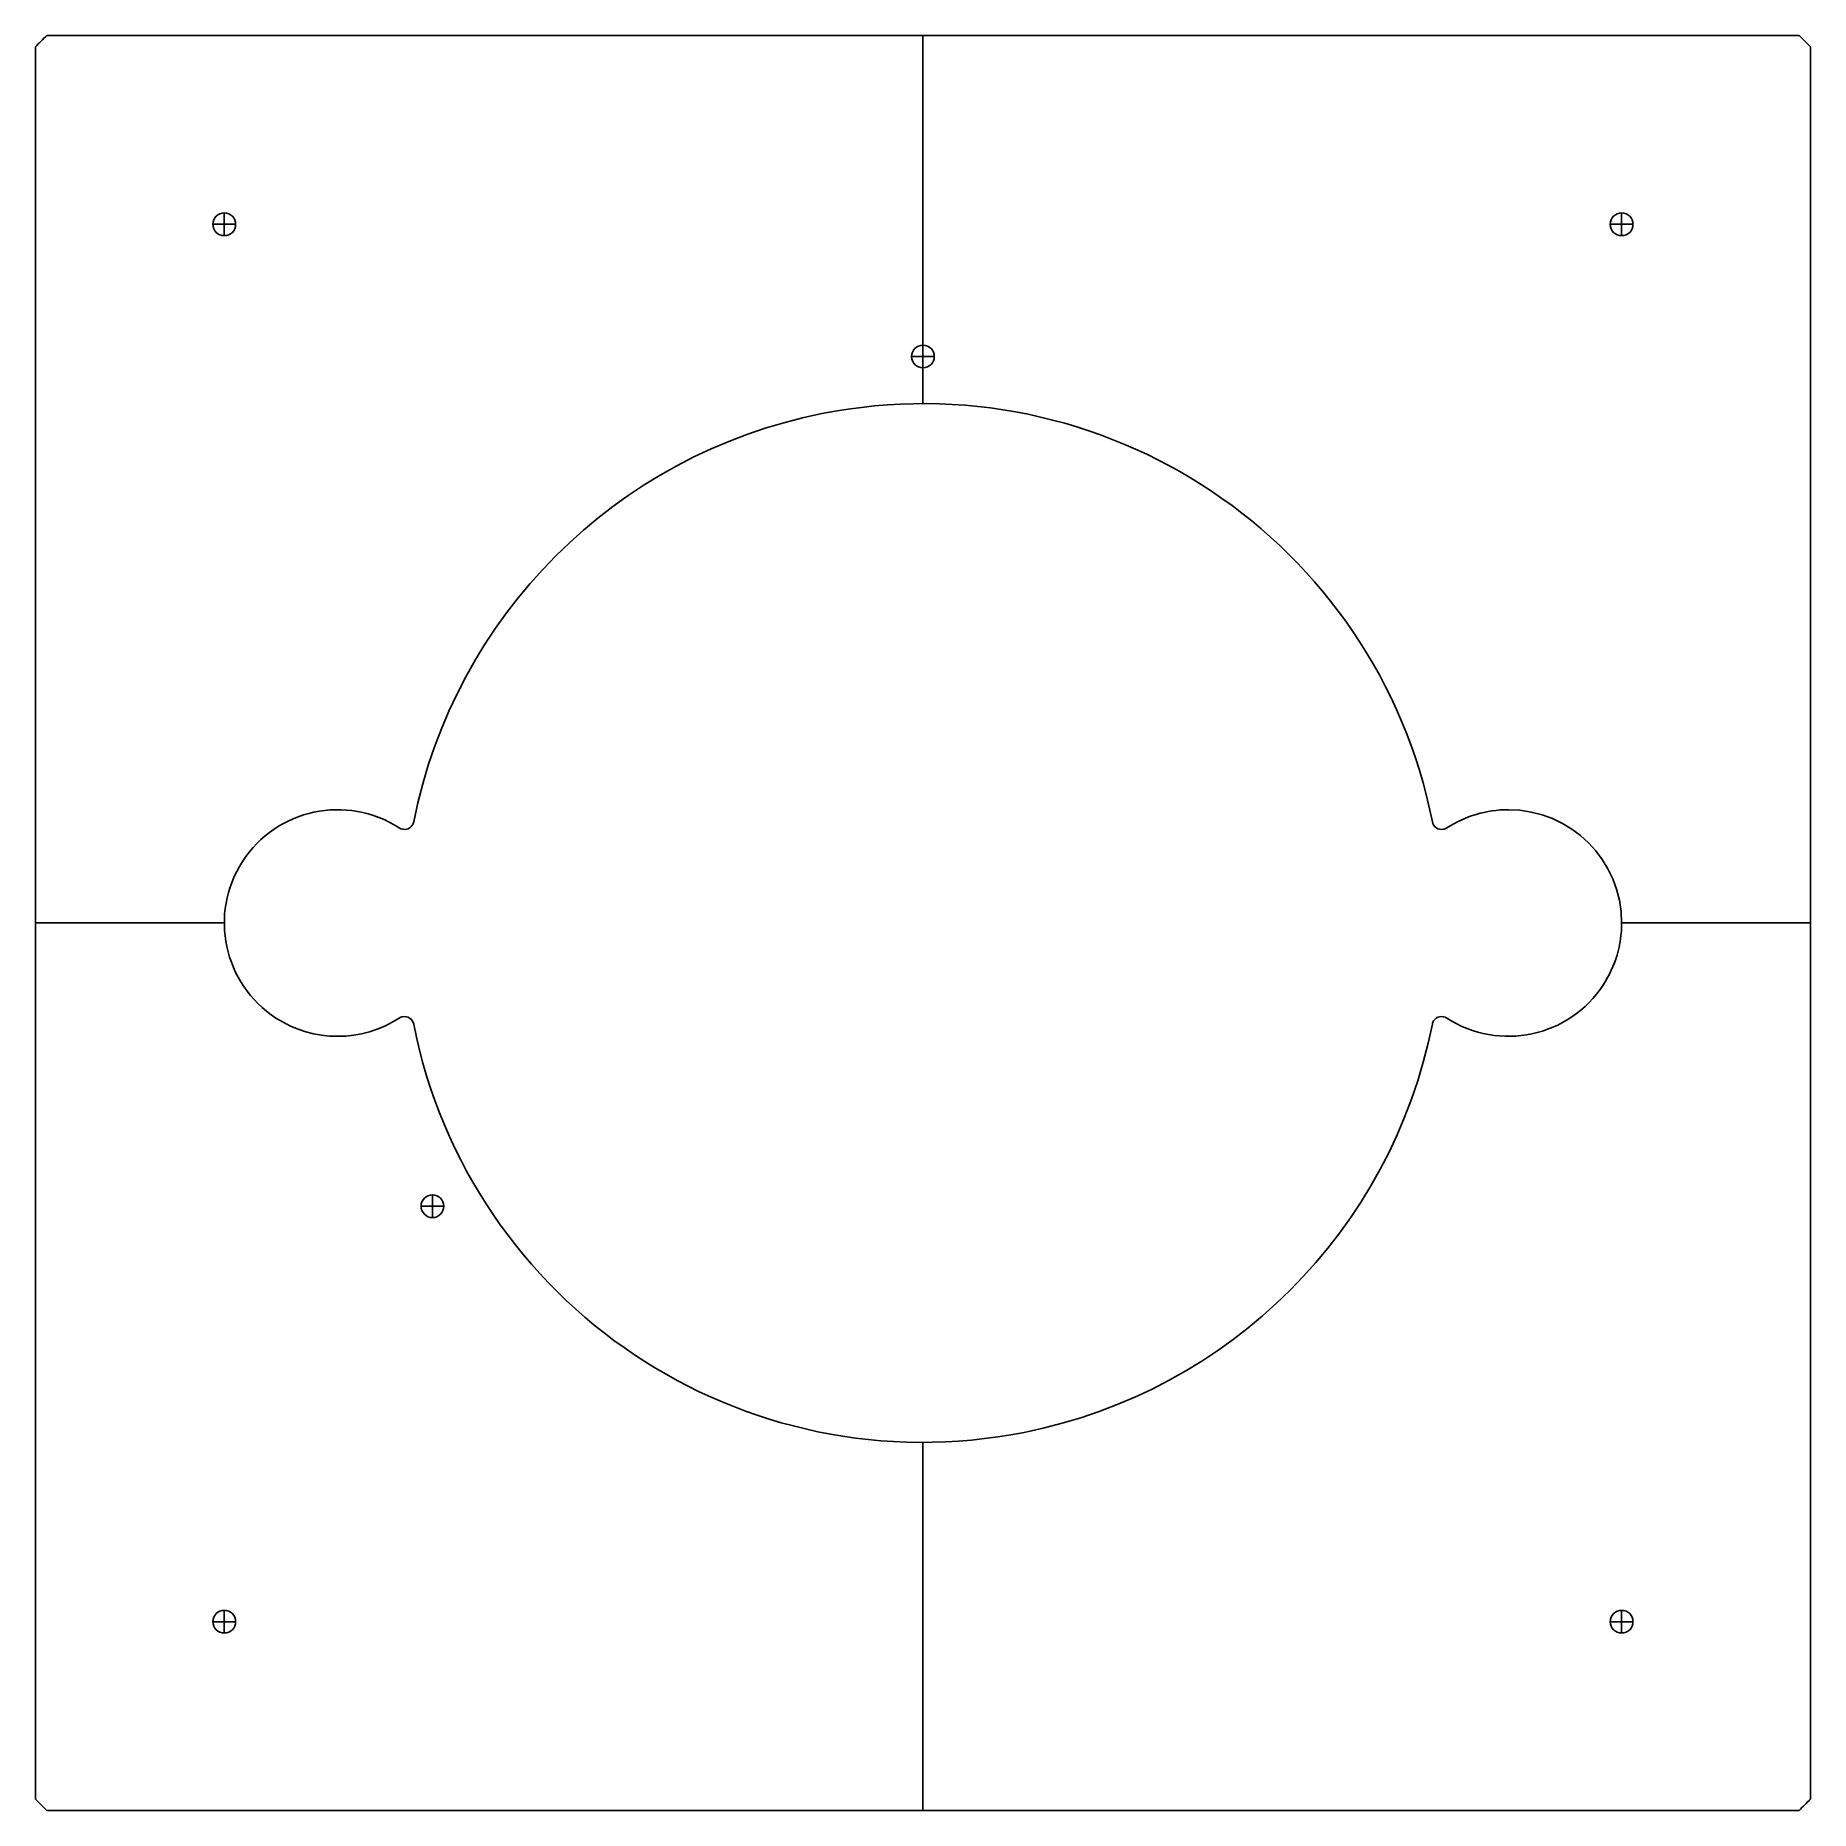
# Model space of a CAD drawing. Extents: x -25 to 445, y -86 to 384.
import ezdxf

# ---------------------------------------------------------------- set-up
doc = ezdxf.new("R2010")
doc.units = 0
doc.header["$MEASUREMENT"] = 0
doc.layers.add('DEFAULT', color=7, linetype='CONTINUOUS')

# ---------------------------------------------------------------- blocks, each defined once
blk = doc.blocks.new('BLOCK_2')
at = {"layer": 'DEFAULT', "color": 7}
blk.add_open_spline([(77, 73.52), (77, 71.86), (78.34, 70.52), (80, 70.52), (81.66, 70.52), (83, 71.86), (83, 73.52)], degree=3, knots=[0, 0, 0, 0, 1, 1, 1, 2, 2, 2, 2], dxfattribs=at)
blk = doc.blocks.new('BLOCK_3')
at = {"layer": 'DEFAULT', "color": 7}
blk.add_lwpolyline([(83, 73.52), (83, 73.52)], dxfattribs=at)
blk = doc.blocks.new('BLOCK_4')
at = {"layer": 'DEFAULT', "color": 7}
blk.add_open_spline([(77, 73.52), (77, 71.86), (78.34, 70.52), (80, 70.52), (81.66, 70.52), (83, 71.86), (83, 73.52)], degree=3, knots=[0, 0, 0, 0, 1, 1, 1, 2, 2, 2, 2], dxfattribs=at)
blk = doc.blocks.new('BLOCK_5')
at = {"layer": 'DEFAULT', "color": 7}
blk.add_lwpolyline([(77, 73.52), (77, 73.52)], dxfattribs=at)
blk = doc.blocks.new('BLOCK_6')
at = {"layer": 'DEFAULT', "color": 7}
blk.add_open_spline([(206.9, 298.52), (206.9, 296.86), (208.25, 295.52), (209.9, 295.52), (211.56, 295.52), (212.9, 296.86), (212.9, 298.52)], degree=3, knots=[0, 0, 0, 0, 1, 1, 1, 2, 2, 2, 2], dxfattribs=at)
blk = doc.blocks.new('BLOCK_7')
at = {"layer": 'DEFAULT', "color": 7}
blk.add_lwpolyline([(212.9, 298.52), (212.9, 298.52)], dxfattribs=at)
blk = doc.blocks.new('BLOCK_8')
at = {"layer": 'DEFAULT', "color": 7}
blk.add_open_spline([(206.9, 298.52), (206.9, 296.86), (208.25, 295.52), (209.9, 295.52), (211.56, 295.52), (212.9, 296.86), (212.9, 298.52)], degree=3, knots=[0, 0, 0, 0, 1, 1, 1, 2, 2, 2, 2], dxfattribs=at)
blk = doc.blocks.new('BLOCK_9')
at = {"layer": 'DEFAULT', "color": 7}
blk.add_lwpolyline([(206.9, 298.52), (206.9, 298.52)], dxfattribs=at)
blk = doc.blocks.new('BLOCK_10')
at = {"layer": 'DEFAULT', "color": 7}
blk.add_open_spline([(391.9, -36.48), (391.9, -38.14), (393.25, -39.48), (394.9, -39.48), (396.56, -39.48), (397.9, -38.14), (397.9, -36.48)], degree=3, knots=[0, 0, 0, 0, 1, 1, 1, 2, 2, 2, 2], dxfattribs=at)
blk = doc.blocks.new('BLOCK_11')
at = {"layer": 'DEFAULT', "color": 7}
blk.add_lwpolyline([(397.9, -36.48), (397.9, -36.48)], dxfattribs=at)
blk = doc.blocks.new('BLOCK_12')
at = {"layer": 'DEFAULT', "color": 7}
blk.add_open_spline([(391.9, -36.48), (391.9, -38.14), (393.25, -39.48), (394.9, -39.48), (396.56, -39.48), (397.9, -38.14), (397.9, -36.48)], degree=3, knots=[0, 0, 0, 0, 1, 1, 1, 2, 2, 2, 2], dxfattribs=at)
blk = doc.blocks.new('BLOCK_13')
at = {"layer": 'DEFAULT', "color": 7}
blk.add_lwpolyline([(391.9, -36.48), (391.9, -36.48)], dxfattribs=at)
blk = doc.blocks.new('BLOCK_14')
at = {"layer": 'DEFAULT', "color": 7}
blk.add_open_spline([(21.9, -36.48), (21.9, -38.14), (23.25, -39.48), (24.9, -39.48), (26.56, -39.48), (27.9, -38.14), (27.9, -36.48)], degree=3, knots=[0, 0, 0, 0, 1, 1, 1, 2, 2, 2, 2], dxfattribs=at)
blk = doc.blocks.new('BLOCK_15')
at = {"layer": 'DEFAULT', "color": 7}
blk.add_lwpolyline([(27.9, -36.48), (27.9, -36.48)], dxfattribs=at)
blk = doc.blocks.new('BLOCK_16')
at = {"layer": 'DEFAULT', "color": 7}
blk.add_open_spline([(21.9, -36.48), (21.9, -38.14), (23.25, -39.48), (24.9, -39.48), (26.56, -39.48), (27.9, -38.14), (27.9, -36.48)], degree=3, knots=[0, 0, 0, 0, 1, 1, 1, 2, 2, 2, 2], dxfattribs=at)
blk = doc.blocks.new('BLOCK_17')
at = {"layer": 'DEFAULT', "color": 7}
blk.add_lwpolyline([(21.9, -36.48), (21.9, -36.48)], dxfattribs=at)
blk = doc.blocks.new('BLOCK_18')
at = {"layer": 'DEFAULT', "color": 7}
blk.add_open_spline([(21.9, 333.52), (21.9, 331.86), (23.25, 330.52), (24.9, 330.52), (26.56, 330.52), (27.9, 331.86), (27.9, 333.52)], degree=3, knots=[0, 0, 0, 0, 1, 1, 1, 2, 2, 2, 2], dxfattribs=at)
blk = doc.blocks.new('BLOCK_19')
at = {"layer": 'DEFAULT', "color": 7}
blk.add_lwpolyline([(27.9, 333.52), (27.9, 333.52)], dxfattribs=at)
blk = doc.blocks.new('BLOCK_20')
at = {"layer": 'DEFAULT', "color": 7}
blk.add_open_spline([(21.9, 333.52), (21.9, 331.86), (23.25, 330.52), (24.9, 330.52), (26.56, 330.52), (27.9, 331.86), (27.9, 333.52)], degree=3, knots=[0, 0, 0, 0, 1, 1, 1, 2, 2, 2, 2], dxfattribs=at)
blk = doc.blocks.new('BLOCK_21')
at = {"layer": 'DEFAULT', "color": 7}
blk.add_lwpolyline([(21.9, 333.52), (21.9, 333.52)], dxfattribs=at)
blk = doc.blocks.new('BLOCK_22')
at = {"layer": 'DEFAULT', "color": 7}
blk.add_open_spline([(391.9, 333.52), (391.9, 331.86), (393.25, 330.52), (394.9, 330.52), (396.56, 330.52), (397.9, 331.86), (397.9, 333.52)], degree=3, knots=[0, 0, 0, 0, 1, 1, 1, 2, 2, 2, 2], dxfattribs=at)
blk = doc.blocks.new('BLOCK_23')
at = {"layer": 'DEFAULT', "color": 7}
blk.add_lwpolyline([(397.9, 333.52), (397.9, 333.52)], dxfattribs=at)
blk = doc.blocks.new('BLOCK_24')
at = {"layer": 'DEFAULT', "color": 7}
blk.add_open_spline([(391.9, 333.52), (391.9, 331.86), (393.25, 330.52), (394.9, 330.52), (396.56, 330.52), (397.9, 331.86), (397.9, 333.52)], degree=3, knots=[0, 0, 0, 0, 1, 1, 1, 2, 2, 2, 2], dxfattribs=at)
blk = doc.blocks.new('BLOCK_25')
at = {"layer": 'DEFAULT', "color": 7}
blk.add_lwpolyline([(391.9, 333.52), (391.9, 333.52)], dxfattribs=at)
blk = doc.blocks.new('BLOCK_26')
at = {"layer": 'DEFAULT', "color": 7}
blk.add_open_spline([(394.9, 148.52), (394.9, 165.09), (381.47, 178.52), (364.9, 178.52), (359.11, 178.52), (353.44, 176.84), (348.58, 173.69)], degree=3, knots=[0, 0, 0, 0, 1, 1, 1, 2, 2, 2, 2], dxfattribs=at)
blk = doc.blocks.new('BLOCK_27')
at = {"layer": 'DEFAULT', "color": 7}
blk.add_lwpolyline([(394.9, 148.52), (394.9, 148.52)], dxfattribs=at)
blk = doc.blocks.new('BLOCK_28')
at = {"layer": 'DEFAULT', "color": 7}
blk.add_open_spline([(394.9, 148.52), (394.9, 165.09), (381.47, 178.52), (364.9, 178.52), (359.11, 178.52), (353.44, 176.84), (348.58, 173.69)], degree=3, knots=[0, 0, 0, 0, 1, 1, 1, 2, 2, 2, 2], dxfattribs=at)
blk = doc.blocks.new('BLOCK_29')
at = {"layer": 'DEFAULT', "color": 7}
blk.add_lwpolyline([(348.58, 173.69), (348.58, 173.69)], dxfattribs=at)
blk = doc.blocks.new('BLOCK_30')
at = {"layer": 'DEFAULT', "color": 7}
blk.add_open_spline([(-25.1, 380.52), (-25.1, 225.85), (-25.1, 71.19), (-25.1, -83.48)], degree=3, dxfattribs=at)
blk = doc.blocks.new('BLOCK_31')
at = {"layer": 'DEFAULT', "color": 7}
blk.add_lwpolyline([(-25.1, -83.48), (-25.1, -83.48)], dxfattribs=at)
blk = doc.blocks.new('BLOCK_32')
at = {"layer": 'DEFAULT', "color": 7}
blk.add_open_spline([(-25.1, -83.48), (-25.1, 71.19), (-25.1, 225.85), (-25.1, 380.52)], degree=3, dxfattribs=at)
blk = doc.blocks.new('BLOCK_33')
at = {"layer": 'DEFAULT', "color": 7}
blk.add_lwpolyline([(-25.1, 380.52), (-25.1, 380.52)], dxfattribs=at)
blk = doc.blocks.new('BLOCK_34')
at = {"layer": 'DEFAULT', "color": 7}
blk.add_open_spline([(-22.1, 383.52), (132.57, 383.52), (287.23, 383.52), (441.9, 383.52)], degree=3, dxfattribs=at)
blk = doc.blocks.new('BLOCK_35')
at = {"layer": 'DEFAULT', "color": 7}
blk.add_lwpolyline([(441.9, 383.52), (441.9, 383.52)], dxfattribs=at)
blk = doc.blocks.new('BLOCK_36')
at = {"layer": 'DEFAULT', "color": 7}
blk.add_open_spline([(441.9, 383.52), (287.23, 383.52), (132.57, 383.52), (-22.1, 383.52)], degree=3, dxfattribs=at)
blk = doc.blocks.new('BLOCK_37')
at = {"layer": 'DEFAULT', "color": 7}
blk.add_lwpolyline([(-22.1, 383.52), (-22.1, 383.52)], dxfattribs=at)
blk = doc.blocks.new('BLOCK_38')
at = {"layer": 'DEFAULT', "color": 7}
blk.add_open_spline([(444.9, 380.52), (444.9, 225.85), (444.9, 71.19), (444.9, -83.48)], degree=3, dxfattribs=at)
blk = doc.blocks.new('BLOCK_39')
at = {"layer": 'DEFAULT', "color": 7}
blk.add_lwpolyline([(444.9, -83.48), (444.9, -83.48)], dxfattribs=at)
blk = doc.blocks.new('BLOCK_40')
at = {"layer": 'DEFAULT', "color": 7}
blk.add_open_spline([(444.9, -83.48), (444.9, 71.19), (444.9, 225.85), (444.9, 380.52)], degree=3, dxfattribs=at)
blk = doc.blocks.new('BLOCK_41')
at = {"layer": 'DEFAULT', "color": 7}
blk.add_lwpolyline([(444.9, 380.52), (444.9, 380.52)], dxfattribs=at)
blk = doc.blocks.new('BLOCK_42')
at = {"layer": 'DEFAULT', "color": 7}
blk.add_open_spline([(-22.1, -86.48), (132.57, -86.48), (287.23, -86.48), (441.9, -86.48)], degree=3, dxfattribs=at)
blk = doc.blocks.new('BLOCK_43')
at = {"layer": 'DEFAULT', "color": 7}
blk.add_lwpolyline([(441.9, -86.48), (441.9, -86.48)], dxfattribs=at)
blk = doc.blocks.new('BLOCK_44')
at = {"layer": 'DEFAULT', "color": 7}
blk.add_open_spline([(441.9, -86.48), (287.23, -86.48), (132.57, -86.48), (-22.1, -86.48)], degree=3, dxfattribs=at)
blk = doc.blocks.new('BLOCK_45')
at = {"layer": 'DEFAULT', "color": 7}
blk.add_lwpolyline([(-22.1, -86.48), (-22.1, -86.48)], dxfattribs=at)
blk = doc.blocks.new('BLOCK_46')
at = {"layer": 'DEFAULT', "color": 7}
blk.add_open_spline([(71.22, 173.69), (57.32, 182.7), (38.75, 178.74), (29.73, 164.84), (20.72, 150.94), (24.68, 132.36), (38.58, 123.35), (48.51, 116.91), (61.3, 116.91), (71.22, 123.35)], degree=3, knots=[0, 0, 0, 0, 1, 1, 1, 2, 2, 2, 3, 3, 3, 3], dxfattribs=at)
blk = doc.blocks.new('BLOCK_47')
at = {"layer": 'DEFAULT', "color": 7}
blk.add_open_spline([(71.22, 173.69), (57.32, 182.7), (38.75, 178.74), (29.73, 164.84), (20.72, 150.94), (24.68, 132.36), (38.58, 123.35), (48.51, 116.91), (61.3, 116.91), (71.22, 123.35)], degree=3, knots=[0, 0, 0, 0, 1, 1, 1, 2, 2, 2, 3, 3, 3, 3], dxfattribs=at)
blk = doc.blocks.new('BLOCK_48')
at = {"layer": 'DEFAULT', "color": 7}
blk.add_lwpolyline([(71.22, 173.69), (71.22, 173.69)], dxfattribs=at)
blk = doc.blocks.new('BLOCK_49')
at = {"layer": 'DEFAULT', "color": 7}
blk.add_open_spline([(344.77, 175.3), (329.98, 249.79), (257.6, 298.18), (183.12, 283.39), (128.54, 272.55), (85.88, 229.88), (75.04, 175.3)], degree=3, knots=[0, 0, 0, 0, 1, 1, 1, 2, 2, 2, 2], dxfattribs=at)
blk = doc.blocks.new('BLOCK_50')
at = {"layer": 'DEFAULT', "color": 7}
blk.add_lwpolyline([(75.04, 175.3), (75.04, 175.3)], dxfattribs=at)
blk = doc.blocks.new('BLOCK_51')
at = {"layer": 'DEFAULT', "color": 7}
blk.add_open_spline([(344.77, 175.3), (329.98, 249.79), (257.6, 298.18), (183.12, 283.39), (128.54, 272.55), (85.88, 229.88), (75.04, 175.3)], degree=3, knots=[0, 0, 0, 0, 1, 1, 1, 2, 2, 2, 2], dxfattribs=at)
blk = doc.blocks.new('BLOCK_52')
at = {"layer": 'DEFAULT', "color": 7}
blk.add_lwpolyline([(344.77, 175.3), (344.77, 175.3)], dxfattribs=at)
blk = doc.blocks.new('BLOCK_53')
at = {"layer": 'DEFAULT', "color": 7}
blk.add_open_spline([(348.58, 123.35), (362.48, 114.33), (381.06, 118.3), (390.07, 132.2), (393.23, 137.06), (394.9, 142.73), (394.9, 148.52)], degree=3, knots=[0, 0, 0, 0, 1, 1, 1, 2, 2, 2, 2], dxfattribs=at)
blk = doc.blocks.new('BLOCK_54')
at = {"layer": 'DEFAULT', "color": 7}
blk.add_open_spline([(348.58, 123.35), (362.48, 114.33), (381.06, 118.3), (390.07, 132.2), (393.23, 137.06), (394.9, 142.73), (394.9, 148.52)], degree=3, knots=[0, 0, 0, 0, 1, 1, 1, 2, 2, 2, 2], dxfattribs=at)
blk = doc.blocks.new('BLOCK_55')
at = {"layer": 'DEFAULT', "color": 7}
blk.add_open_spline([(75.04, 121.74), (89.83, 47.25), (162.2, -1.14), (236.68, 13.65), (291.27, 24.49), (333.93, 67.16), (344.77, 121.74)], degree=3, knots=[0, 0, 0, 0, 1, 1, 1, 2, 2, 2, 2], dxfattribs=at)
blk = doc.blocks.new('BLOCK_56')
at = {"layer": 'DEFAULT', "color": 7}
blk.add_lwpolyline([(75.04, 121.74), (75.04, 121.74)], dxfattribs=at)
blk = doc.blocks.new('BLOCK_57')
at = {"layer": 'DEFAULT', "color": 7}
blk.add_open_spline([(75.04, 121.74), (89.83, 47.25), (162.2, -1.14), (236.68, 13.65), (291.27, 24.49), (333.93, 67.16), (344.77, 121.74)], degree=3, knots=[0, 0, 0, 0, 1, 1, 1, 2, 2, 2, 2], dxfattribs=at)
blk = doc.blocks.new('BLOCK_58')
at = {"layer": 'DEFAULT', "color": 7}
blk.add_open_spline([(397.9, 333.52), (397.9, 335.18), (396.56, 336.52), (394.9, 336.52), (393.25, 336.52), (391.9, 335.18), (391.9, 333.52)], degree=3, knots=[0, 0, 0, 0, 1, 1, 1, 2, 2, 2, 2], dxfattribs=at)
blk = doc.blocks.new('BLOCK_59')
at = {"layer": 'DEFAULT', "color": 7}
blk.add_open_spline([(397.9, 333.52), (397.9, 335.18), (396.56, 336.52), (394.9, 336.52), (393.25, 336.52), (391.9, 335.18), (391.9, 333.52)], degree=3, knots=[0, 0, 0, 0, 1, 1, 1, 2, 2, 2, 2], dxfattribs=at)
blk = doc.blocks.new('BLOCK_60')
at = {"layer": 'DEFAULT', "color": 7}
blk.add_open_spline([(27.9, 333.52), (27.9, 335.18), (26.56, 336.52), (24.9, 336.52), (23.25, 336.52), (21.9, 335.18), (21.9, 333.52)], degree=3, knots=[0, 0, 0, 0, 1, 1, 1, 2, 2, 2, 2], dxfattribs=at)
blk = doc.blocks.new('BLOCK_61')
at = {"layer": 'DEFAULT', "color": 7}
blk.add_open_spline([(27.9, 333.52), (27.9, 335.18), (26.56, 336.52), (24.9, 336.52), (23.25, 336.52), (21.9, 335.18), (21.9, 333.52)], degree=3, knots=[0, 0, 0, 0, 1, 1, 1, 2, 2, 2, 2], dxfattribs=at)
blk = doc.blocks.new('BLOCK_62')
at = {"layer": 'DEFAULT', "color": 7}
blk.add_open_spline([(27.9, -36.48), (27.9, -34.83), (26.56, -33.48), (24.9, -33.48), (23.25, -33.48), (21.9, -34.83), (21.9, -36.48)], degree=3, knots=[0, 0, 0, 0, 1, 1, 1, 2, 2, 2, 2], dxfattribs=at)
blk = doc.blocks.new('BLOCK_63')
at = {"layer": 'DEFAULT', "color": 7}
blk.add_open_spline([(27.9, -36.48), (27.9, -34.83), (26.56, -33.48), (24.9, -33.48), (23.25, -33.48), (21.9, -34.83), (21.9, -36.48)], degree=3, knots=[0, 0, 0, 0, 1, 1, 1, 2, 2, 2, 2], dxfattribs=at)
blk = doc.blocks.new('BLOCK_64')
at = {"layer": 'DEFAULT', "color": 7}
blk.add_open_spline([(397.9, -36.48), (397.9, -34.83), (396.56, -33.48), (394.9, -33.48), (393.25, -33.48), (391.9, -34.83), (391.9, -36.48)], degree=3, knots=[0, 0, 0, 0, 1, 1, 1, 2, 2, 2, 2], dxfattribs=at)
blk = doc.blocks.new('BLOCK_65')
at = {"layer": 'DEFAULT', "color": 7}
blk.add_open_spline([(397.9, -36.48), (397.9, -34.83), (396.56, -33.48), (394.9, -33.48), (393.25, -33.48), (391.9, -34.83), (391.9, -36.48)], degree=3, knots=[0, 0, 0, 0, 1, 1, 1, 2, 2, 2, 2], dxfattribs=at)
blk = doc.blocks.new('BLOCK_66')
at = {"layer": 'DEFAULT', "color": 7}
blk.add_open_spline([(75.04, 121.74), (74.77, 123.09), (73.45, 123.97), (72.1, 123.7), (71.79, 123.64), (71.49, 123.52), (71.22, 123.35)], degree=3, knots=[0, 0, 0, 0, 1, 1, 1, 2, 2, 2, 2], dxfattribs=at)
blk = doc.blocks.new('BLOCK_67')
at = {"layer": 'DEFAULT', "color": 7}
blk.add_lwpolyline([(71.22, 123.35), (71.22, 123.35)], dxfattribs=at)
blk = doc.blocks.new('BLOCK_68')
at = {"layer": 'DEFAULT', "color": 7}
blk.add_open_spline([(75.04, 121.74), (74.77, 123.09), (73.45, 123.97), (72.1, 123.7), (71.79, 123.64), (71.49, 123.52), (71.22, 123.35)], degree=3, knots=[0, 0, 0, 0, 1, 1, 1, 2, 2, 2, 2], dxfattribs=at)
blk = doc.blocks.new('BLOCK_69')
at = {"layer": 'DEFAULT', "color": 7}
blk.add_open_spline([(71.22, 173.69), (72.38, 172.94), (73.93, 173.27), (74.68, 174.43), (74.86, 174.7), (74.97, 174.99), (75.04, 175.3)], degree=3, knots=[0, 0, 0, 0, 1, 1, 1, 2, 2, 2, 2], dxfattribs=at)
blk = doc.blocks.new('BLOCK_70')
at = {"layer": 'DEFAULT', "color": 7}
blk.add_open_spline([(71.22, 173.69), (72.38, 172.94), (73.93, 173.27), (74.68, 174.43), (74.86, 174.7), (74.97, 174.99), (75.04, 175.3)], degree=3, knots=[0, 0, 0, 0, 1, 1, 1, 2, 2, 2, 2], dxfattribs=at)
blk = doc.blocks.new('BLOCK_71')
at = {"layer": 'DEFAULT', "color": 7}
blk.add_open_spline([(348.58, 123.35), (347.42, 124.1), (345.87, 123.77), (345.12, 122.61), (344.95, 122.34), (344.83, 122.05), (344.77, 121.74)], degree=3, knots=[0, 0, 0, 0, 1, 1, 1, 2, 2, 2, 2], dxfattribs=at)
blk = doc.blocks.new('BLOCK_72')
at = {"layer": 'DEFAULT', "color": 7}
blk.add_lwpolyline([(344.77, 121.74), (344.77, 121.74)], dxfattribs=at)
blk = doc.blocks.new('BLOCK_73')
at = {"layer": 'DEFAULT', "color": 7}
blk.add_open_spline([(348.58, 123.35), (347.42, 124.1), (345.87, 123.77), (345.12, 122.61), (344.95, 122.34), (344.83, 122.05), (344.77, 121.74)], degree=3, knots=[0, 0, 0, 0, 1, 1, 1, 2, 2, 2, 2], dxfattribs=at)
blk = doc.blocks.new('BLOCK_74')
at = {"layer": 'DEFAULT', "color": 7}
blk.add_lwpolyline([(348.58, 123.35), (348.58, 123.35)], dxfattribs=at)
blk = doc.blocks.new('BLOCK_75')
at = {"layer": 'DEFAULT', "color": 7}
blk.add_open_spline([(344.77, 175.3), (345.04, 173.95), (346.35, 173.07), (347.71, 173.34), (348.02, 173.4), (348.32, 173.52), (348.58, 173.69)], degree=3, knots=[0, 0, 0, 0, 1, 1, 1, 2, 2, 2, 2], dxfattribs=at)
blk = doc.blocks.new('BLOCK_76')
at = {"layer": 'DEFAULT', "color": 7}
blk.add_open_spline([(344.77, 175.3), (345.04, 173.95), (346.35, 173.07), (347.71, 173.34), (348.02, 173.4), (348.32, 173.52), (348.58, 173.69)], degree=3, knots=[0, 0, 0, 0, 1, 1, 1, 2, 2, 2, 2], dxfattribs=at)
blk = doc.blocks.new('BLOCK_77')
at = {"layer": 'DEFAULT', "color": 7}
blk.add_open_spline([(441.9, -86.48), (442.9, -85.48), (443.9, -84.48), (444.9, -83.48)], degree=3, dxfattribs=at)
blk = doc.blocks.new('BLOCK_78')
at = {"layer": 'DEFAULT', "color": 7}
blk.add_open_spline([(441.9, -86.48), (442.9, -85.48), (443.9, -84.48), (444.9, -83.48)], degree=3, dxfattribs=at)
blk = doc.blocks.new('BLOCK_79')
at = {"layer": 'DEFAULT', "color": 7}
blk.add_open_spline([(444.9, 380.52), (443.9, 381.52), (442.9, 382.52), (441.9, 383.52)], degree=3, dxfattribs=at)
blk = doc.blocks.new('BLOCK_80')
at = {"layer": 'DEFAULT', "color": 7}
blk.add_open_spline([(444.9, 380.52), (443.9, 381.52), (442.9, 382.52), (441.9, 383.52)], degree=3, dxfattribs=at)
blk = doc.blocks.new('BLOCK_81')
at = {"layer": 'DEFAULT', "color": 7}
blk.add_open_spline([(-25.1, -83.48), (-24.1, -84.48), (-23.1, -85.48), (-22.1, -86.48)], degree=3, dxfattribs=at)
blk = doc.blocks.new('BLOCK_82')
at = {"layer": 'DEFAULT', "color": 7}
blk.add_open_spline([(-25.1, -83.48), (-24.1, -84.48), (-23.1, -85.48), (-22.1, -86.48)], degree=3, dxfattribs=at)
blk = doc.blocks.new('BLOCK_83')
at = {"layer": 'DEFAULT', "color": 7}
blk.add_open_spline([(-22.1, 383.52), (-23.1, 382.52), (-24.1, 381.52), (-25.1, 380.52)], degree=3, dxfattribs=at)
blk = doc.blocks.new('BLOCK_84')
at = {"layer": 'DEFAULT', "color": 7}
blk.add_open_spline([(-22.1, 383.52), (-23.1, 382.52), (-24.1, 381.52), (-25.1, 380.52)], degree=3, dxfattribs=at)
blk = doc.blocks.new('BLOCK_85')
at = {"layer": 'DEFAULT', "color": 7}
blk.add_open_spline([(212.9, 298.52), (212.9, 300.18), (211.56, 301.52), (209.9, 301.52), (208.25, 301.52), (206.9, 300.18), (206.9, 298.52)], degree=3, knots=[0, 0, 0, 0, 1, 1, 1, 2, 2, 2, 2], dxfattribs=at)
blk = doc.blocks.new('BLOCK_86')
at = {"layer": 'DEFAULT', "color": 7}
blk.add_open_spline([(212.9, 298.52), (212.9, 300.18), (211.56, 301.52), (209.9, 301.52), (208.25, 301.52), (206.9, 300.18), (206.9, 298.52)], degree=3, knots=[0, 0, 0, 0, 1, 1, 1, 2, 2, 2, 2], dxfattribs=at)
blk = doc.blocks.new('BLOCK_87')
at = {"layer": 'DEFAULT', "color": 7}
blk.add_open_spline([(83, 73.52), (83, 75.18), (81.66, 76.52), (80, 76.52), (78.34, 76.52), (77, 75.18), (77, 73.52)], degree=3, knots=[0, 0, 0, 0, 1, 1, 1, 2, 2, 2, 2], dxfattribs=at)
blk = doc.blocks.new('BLOCK_88')
at = {"layer": 'DEFAULT', "color": 7}
blk.add_open_spline([(83, 73.52), (83, 75.18), (81.66, 76.52), (80, 76.52), (78.34, 76.52), (77, 75.18), (77, 73.52)], degree=3, knots=[0, 0, 0, 0, 1, 1, 1, 2, 2, 2, 2], dxfattribs=at)
blk = doc.blocks.new('BLOCK_89')
at = {"layer": 'DEFAULT', "color": 7}
blk.add_open_spline([(77, 73.52), (77, 71.86), (78.34, 70.52), (80, 70.52), (81.66, 70.52), (83, 71.86), (83, 73.52)], degree=3, knots=[0, 0, 0, 0, 1, 1, 1, 2, 2, 2, 2], dxfattribs=at)
blk = doc.blocks.new('BLOCK_90')
at = {"layer": 'DEFAULT', "color": 7}
blk.add_lwpolyline([(80, 70.52), (80, 70.52)], dxfattribs=at)
blk = doc.blocks.new('BLOCK_91')
at = {"layer": 'DEFAULT', "color": 7}
blk.add_open_spline([(206.9, 298.52), (206.9, 296.86), (208.25, 295.52), (209.9, 295.52), (211.56, 295.52), (212.9, 296.86), (212.9, 298.52)], degree=3, knots=[0, 0, 0, 0, 1, 1, 1, 2, 2, 2, 2], dxfattribs=at)
blk = doc.blocks.new('BLOCK_92')
at = {"layer": 'DEFAULT', "color": 7}
blk.add_lwpolyline([(209.9, 295.52), (209.9, 295.52)], dxfattribs=at)
blk = doc.blocks.new('BLOCK_93')
at = {"layer": 'DEFAULT', "color": 7}
blk.add_open_spline([(391.9, -36.48), (391.9, -38.14), (393.25, -39.48), (394.9, -39.48), (396.56, -39.48), (397.9, -38.14), (397.9, -36.48)], degree=3, knots=[0, 0, 0, 0, 1, 1, 1, 2, 2, 2, 2], dxfattribs=at)
blk = doc.blocks.new('BLOCK_94')
at = {"layer": 'DEFAULT', "color": 7}
blk.add_lwpolyline([(394.9, -39.48), (394.9, -39.48)], dxfattribs=at)
blk = doc.blocks.new('BLOCK_95')
at = {"layer": 'DEFAULT', "color": 7}
blk.add_open_spline([(21.9, -36.48), (21.9, -38.14), (23.25, -39.48), (24.9, -39.48), (26.56, -39.48), (27.9, -38.14), (27.9, -36.48)], degree=3, knots=[0, 0, 0, 0, 1, 1, 1, 2, 2, 2, 2], dxfattribs=at)
blk = doc.blocks.new('BLOCK_96')
at = {"layer": 'DEFAULT', "color": 7}
blk.add_lwpolyline([(24.9, -39.48), (24.9, -39.48)], dxfattribs=at)
blk = doc.blocks.new('BLOCK_97')
at = {"layer": 'DEFAULT', "color": 7}
blk.add_open_spline([(21.9, 333.52), (21.9, 331.86), (23.25, 330.52), (24.9, 330.52), (26.56, 330.52), (27.9, 331.86), (27.9, 333.52)], degree=3, knots=[0, 0, 0, 0, 1, 1, 1, 2, 2, 2, 2], dxfattribs=at)
blk = doc.blocks.new('BLOCK_98')
at = {"layer": 'DEFAULT', "color": 7}
blk.add_lwpolyline([(24.9, 330.52), (24.9, 330.52)], dxfattribs=at)
blk = doc.blocks.new('BLOCK_99')
at = {"layer": 'DEFAULT', "color": 7}
blk.add_open_spline([(391.9, 333.52), (391.9, 331.86), (393.25, 330.52), (394.9, 330.52), (396.56, 330.52), (397.9, 331.86), (397.9, 333.52)], degree=3, knots=[0, 0, 0, 0, 1, 1, 1, 2, 2, 2, 2], dxfattribs=at)
blk = doc.blocks.new('BLOCK_100')
at = {"layer": 'DEFAULT', "color": 7}
blk.add_lwpolyline([(394.9, 330.52), (394.9, 330.52)], dxfattribs=at)
blk = doc.blocks.new('BLOCK_101')
at = {"layer": 'DEFAULT', "color": 7}
blk.add_open_spline([(394.9, 148.52), (394.9, 165.09), (381.47, 178.52), (364.9, 178.52), (359.11, 178.52), (353.44, 176.84), (348.58, 173.69)], degree=3, knots=[0, 0, 0, 0, 1, 1, 1, 2, 2, 2, 2], dxfattribs=at)
blk = doc.blocks.new('BLOCK_102')
at = {"layer": 'DEFAULT', "color": 7}
blk.add_lwpolyline([(364.9, 178.52), (364.9, 178.52)], dxfattribs=at)
blk = doc.blocks.new('BLOCK_103')
at = {"layer": 'DEFAULT', "color": 7}
blk.add_lwpolyline([(-25.1, 380.52), (-25.1, -83.48)], dxfattribs=at)
blk = doc.blocks.new('BLOCK_104')
at = {"layer": 'DEFAULT', "color": 7}
blk.add_lwpolyline([(-25.1, 148.52), (-25.1, 148.52)], dxfattribs=at)
blk = doc.blocks.new('BLOCK_105')
at = {"layer": 'DEFAULT', "color": 7}
blk.add_lwpolyline([(209.9, 383.52), (209.9, 383.52)], dxfattribs=at)
blk = doc.blocks.new('BLOCK_106')
at = {"layer": 'DEFAULT', "color": 7}
blk.add_lwpolyline([(-22.1, 383.52), (441.9, 383.52)], dxfattribs=at)
blk = doc.blocks.new('BLOCK_107')
at = {"layer": 'DEFAULT', "color": 7}
blk.add_lwpolyline([(444.9, -83.48), (444.9, 380.52)], dxfattribs=at)
blk = doc.blocks.new('BLOCK_108')
at = {"layer": 'DEFAULT', "color": 7}
blk.add_lwpolyline([(444.9, 148.52), (444.9, 148.52)], dxfattribs=at)
blk = doc.blocks.new('BLOCK_109')
at = {"layer": 'DEFAULT', "color": 7}
blk.add_lwpolyline([(209.9, -86.48), (209.9, -86.48)], dxfattribs=at)
blk = doc.blocks.new('BLOCK_110')
at = {"layer": 'DEFAULT', "color": 7}
blk.add_lwpolyline([(-22.1, -86.48), (441.9, -86.48)], dxfattribs=at)
blk = doc.blocks.new('BLOCK_111')
at = {"layer": 'DEFAULT', "color": 7}
blk.add_lwpolyline([(-25.1, 148.52), (24.9, 148.52)], dxfattribs=at)
blk = doc.blocks.new('BLOCK_112')
at = {"layer": 'DEFAULT', "color": 7}
blk.add_lwpolyline([(394.9, 148.52), (444.9, 148.52)], dxfattribs=at)
blk = doc.blocks.new('BLOCK_113')
at = {"layer": 'DEFAULT', "color": 7}
blk.add_lwpolyline([(209.9, -86.48), (209.9, 11.02)], dxfattribs=at)
blk = doc.blocks.new('BLOCK_114')
at = {"layer": 'DEFAULT', "color": 7}
blk.add_lwpolyline([(209.9, 286.02), (209.9, 295.52)], dxfattribs=at)
blk = doc.blocks.new('BLOCK_115')
at = {"layer": 'DEFAULT', "color": 7}
blk.add_lwpolyline([(209.9, 301.52), (209.9, 383.52)], dxfattribs=at)
blk = doc.blocks.new('BLOCK_116')
at = {"layer": 'DEFAULT', "color": 7}
blk.add_lwpolyline([(-25.1, 148.52), (24.9, 148.52)], dxfattribs=at)
blk = doc.blocks.new('BLOCK_117')
at = {"layer": 'DEFAULT', "color": 7}
blk.add_lwpolyline([(394.9, 148.52), (444.9, 148.52)], dxfattribs=at)
blk = doc.blocks.new('BLOCK_118')
at = {"layer": 'DEFAULT', "color": 7}
blk.add_lwpolyline([(209.9, -86.48), (209.9, 11.02)], dxfattribs=at)
blk = doc.blocks.new('BLOCK_119')
at = {"layer": 'DEFAULT', "color": 7}
blk.add_lwpolyline([(209.9, 286.02), (209.9, 383.52)], dxfattribs=at)
blk = doc.blocks.new('BLOCK_120')
at = {"layer": 'DEFAULT', "color": 7}
blk.add_open_spline([(71.22, 173.69), (57.32, 182.7), (38.75, 178.74), (29.73, 164.84), (20.72, 150.94), (24.68, 132.36), (38.58, 123.35), (48.51, 116.91), (61.3, 116.91), (71.22, 123.35)], degree=3, knots=[0, 0, 0, 0, 1, 1, 1, 2, 2, 2, 3, 3, 3, 3], dxfattribs=at)
blk = doc.blocks.new('BLOCK_121')
at = {"layer": 'DEFAULT', "color": 7}
blk.add_lwpolyline([(54.9, 178.52), (54.9, 178.52)], dxfattribs=at)
blk = doc.blocks.new('BLOCK_122')
at = {"layer": 'DEFAULT', "color": 7}
blk.add_lwpolyline([(24.9, 148.52), (24.9, 148.52)], dxfattribs=at)
blk = doc.blocks.new('BLOCK_123')
at = {"layer": 'DEFAULT', "color": 7}
blk.add_lwpolyline([(54.9, 118.52), (54.9, 118.52)], dxfattribs=at)
blk = doc.blocks.new('BLOCK_124')
at = {"layer": 'DEFAULT', "color": 7}
blk.add_open_spline([(344.77, 175.3), (329.98, 249.79), (257.6, 298.18), (183.12, 283.39), (128.54, 272.55), (85.88, 229.88), (75.04, 175.3)], degree=3, knots=[0, 0, 0, 0, 1, 1, 1, 2, 2, 2, 2], dxfattribs=at)
blk = doc.blocks.new('BLOCK_125')
at = {"layer": 'DEFAULT', "color": 7}
blk.add_lwpolyline([(209.9, 286.02), (209.9, 286.02)], dxfattribs=at)
blk = doc.blocks.new('BLOCK_126')
at = {"layer": 'DEFAULT', "color": 7}
blk.add_open_spline([(348.58, 123.35), (362.48, 114.33), (381.06, 118.3), (390.07, 132.2), (393.23, 137.06), (394.9, 142.73), (394.9, 148.52)], degree=3, knots=[0, 0, 0, 0, 1, 1, 1, 2, 2, 2, 2], dxfattribs=at)
blk = doc.blocks.new('BLOCK_127')
at = {"layer": 'DEFAULT', "color": 7}
blk.add_lwpolyline([(364.9, 118.52), (364.9, 118.52)], dxfattribs=at)
blk = doc.blocks.new('BLOCK_128')
at = {"layer": 'DEFAULT', "color": 7}
blk.add_open_spline([(75.04, 121.74), (89.83, 47.25), (162.2, -1.14), (236.68, 13.65), (291.27, 24.49), (333.93, 67.16), (344.77, 121.74)], degree=3, knots=[0, 0, 0, 0, 1, 1, 1, 2, 2, 2, 2], dxfattribs=at)
blk = doc.blocks.new('BLOCK_129')
at = {"layer": 'DEFAULT', "color": 7}
blk.add_lwpolyline([(209.9, 11.02), (209.9, 11.02)], dxfattribs=at)
blk = doc.blocks.new('BLOCK_130')
at = {"layer": 'DEFAULT', "color": 7}
blk.add_open_spline([(397.9, 333.52), (397.9, 335.18), (396.56, 336.52), (394.9, 336.52), (393.25, 336.52), (391.9, 335.18), (391.9, 333.52)], degree=3, knots=[0, 0, 0, 0, 1, 1, 1, 2, 2, 2, 2], dxfattribs=at)
blk = doc.blocks.new('BLOCK_131')
at = {"layer": 'DEFAULT', "color": 7}
blk.add_lwpolyline([(394.9, 336.52), (394.9, 336.52)], dxfattribs=at)
blk = doc.blocks.new('BLOCK_132')
at = {"layer": 'DEFAULT', "color": 7}
blk.add_lwpolyline([(397.9, 333.52), (391.9, 333.52)], dxfattribs=at)
blk = doc.blocks.new('BLOCK_133')
at = {"layer": 'DEFAULT', "color": 7}
blk.add_lwpolyline([(394.9, 330.52), (394.9, 336.52)], dxfattribs=at)
blk = doc.blocks.new('BLOCK_134')
at = {"layer": 'DEFAULT', "color": 7}
blk.add_open_spline([(27.9, 333.52), (27.9, 335.18), (26.56, 336.52), (24.9, 336.52), (23.25, 336.52), (21.9, 335.18), (21.9, 333.52)], degree=3, knots=[0, 0, 0, 0, 1, 1, 1, 2, 2, 2, 2], dxfattribs=at)
blk = doc.blocks.new('BLOCK_135')
at = {"layer": 'DEFAULT', "color": 7}
blk.add_lwpolyline([(24.9, 336.52), (24.9, 336.52)], dxfattribs=at)
blk = doc.blocks.new('BLOCK_136')
at = {"layer": 'DEFAULT', "color": 7}
blk.add_lwpolyline([(21.9, 333.52), (27.9, 333.52)], dxfattribs=at)
blk = doc.blocks.new('BLOCK_137')
at = {"layer": 'DEFAULT', "color": 7}
blk.add_lwpolyline([(24.9, 330.52), (24.9, 336.52)], dxfattribs=at)
blk = doc.blocks.new('BLOCK_138')
at = {"layer": 'DEFAULT', "color": 7}
blk.add_open_spline([(27.9, -36.48), (27.9, -34.83), (26.56, -33.48), (24.9, -33.48), (23.25, -33.48), (21.9, -34.83), (21.9, -36.48)], degree=3, knots=[0, 0, 0, 0, 1, 1, 1, 2, 2, 2, 2], dxfattribs=at)
blk = doc.blocks.new('BLOCK_139')
at = {"layer": 'DEFAULT', "color": 7}
blk.add_lwpolyline([(24.9, -33.48), (24.9, -33.48)], dxfattribs=at)
blk = doc.blocks.new('BLOCK_140')
at = {"layer": 'DEFAULT', "color": 7}
blk.add_lwpolyline([(27.9, -36.48), (21.9, -36.48)], dxfattribs=at)
blk = doc.blocks.new('BLOCK_141')
at = {"layer": 'DEFAULT', "color": 7}
blk.add_lwpolyline([(24.9, -39.48), (24.9, -33.48)], dxfattribs=at)
blk = doc.blocks.new('BLOCK_142')
at = {"layer": 'DEFAULT', "color": 7}
blk.add_open_spline([(397.9, -36.48), (397.9, -34.83), (396.56, -33.48), (394.9, -33.48), (393.25, -33.48), (391.9, -34.83), (391.9, -36.48)], degree=3, knots=[0, 0, 0, 0, 1, 1, 1, 2, 2, 2, 2], dxfattribs=at)
blk = doc.blocks.new('BLOCK_143')
at = {"layer": 'DEFAULT', "color": 7}
blk.add_lwpolyline([(394.9, -33.48), (394.9, -33.48)], dxfattribs=at)
blk = doc.blocks.new('BLOCK_144')
at = {"layer": 'DEFAULT', "color": 7}
blk.add_lwpolyline([(391.9, -36.48), (397.9, -36.48)], dxfattribs=at)
blk = doc.blocks.new('BLOCK_145')
at = {"layer": 'DEFAULT', "color": 7}
blk.add_lwpolyline([(394.9, -39.48), (394.9, -33.48)], dxfattribs=at)
blk = doc.blocks.new('BLOCK_146')
at = {"layer": 'DEFAULT', "color": 7}
blk.add_open_spline([(75.04, 121.74), (74.77, 123.09), (73.45, 123.97), (72.1, 123.7), (71.79, 123.64), (71.49, 123.52), (71.22, 123.35)], degree=3, knots=[0, 0, 0, 0, 1, 1, 1, 2, 2, 2, 2], dxfattribs=at)
blk = doc.blocks.new('BLOCK_147')
at = {"layer": 'DEFAULT', "color": 7}
blk.add_lwpolyline([(72.58, 123.75), (72.58, 123.75)], dxfattribs=at)
blk = doc.blocks.new('BLOCK_148')
at = {"layer": 'DEFAULT', "color": 7}
blk.add_open_spline([(71.22, 173.69), (72.38, 172.94), (73.93, 173.27), (74.68, 174.43), (74.86, 174.7), (74.97, 174.99), (75.04, 175.3)], degree=3, knots=[0, 0, 0, 0, 1, 1, 1, 2, 2, 2, 2], dxfattribs=at)
blk = doc.blocks.new('BLOCK_149')
at = {"layer": 'DEFAULT', "color": 7}
blk.add_lwpolyline([(72.58, 173.29), (72.58, 173.29)], dxfattribs=at)
blk = doc.blocks.new('BLOCK_150')
at = {"layer": 'DEFAULT', "color": 7}
blk.add_open_spline([(348.58, 123.35), (347.42, 124.1), (345.87, 123.77), (345.12, 122.61), (344.95, 122.34), (344.83, 122.05), (344.77, 121.74)], degree=3, knots=[0, 0, 0, 0, 1, 1, 1, 2, 2, 2, 2], dxfattribs=at)
blk = doc.blocks.new('BLOCK_151')
at = {"layer": 'DEFAULT', "color": 7}
blk.add_lwpolyline([(347.22, 123.75), (347.22, 123.75)], dxfattribs=at)
blk = doc.blocks.new('BLOCK_152')
at = {"layer": 'DEFAULT', "color": 7}
blk.add_open_spline([(344.77, 175.3), (345.04, 173.95), (346.35, 173.07), (347.71, 173.34), (348.02, 173.4), (348.32, 173.52), (348.58, 173.69)], degree=3, knots=[0, 0, 0, 0, 1, 1, 1, 2, 2, 2, 2], dxfattribs=at)
blk = doc.blocks.new('BLOCK_153')
at = {"layer": 'DEFAULT', "color": 7}
blk.add_lwpolyline([(347.22, 173.29), (347.22, 173.29)], dxfattribs=at)
blk = doc.blocks.new('BLOCK_154')
at = {"layer": 'DEFAULT', "color": 7}
blk.add_lwpolyline([(444.9, -83.48), (441.9, -86.48)], dxfattribs=at)
blk = doc.blocks.new('BLOCK_155')
at = {"layer": 'DEFAULT', "color": 7}
blk.add_lwpolyline([(443.4, -84.98), (443.4, -84.98)], dxfattribs=at)
blk = doc.blocks.new('BLOCK_156')
at = {"layer": 'DEFAULT', "color": 7}
blk.add_lwpolyline([(441.9, 383.52), (444.9, 380.52)], dxfattribs=at)
blk = doc.blocks.new('BLOCK_157')
at = {"layer": 'DEFAULT', "color": 7}
blk.add_lwpolyline([(443.4, 382.02), (443.4, 382.02)], dxfattribs=at)
blk = doc.blocks.new('BLOCK_158')
at = {"layer": 'DEFAULT', "color": 7}
blk.add_lwpolyline([(-22.1, -86.48), (-25.1, -83.48)], dxfattribs=at)
blk = doc.blocks.new('BLOCK_159')
at = {"layer": 'DEFAULT', "color": 7}
blk.add_lwpolyline([(-23.6, -84.98), (-23.6, -84.98)], dxfattribs=at)
blk = doc.blocks.new('BLOCK_160')
at = {"layer": 'DEFAULT', "color": 7}
blk.add_lwpolyline([(-25.1, 380.52), (-22.1, 383.52)], dxfattribs=at)
blk = doc.blocks.new('BLOCK_161')
at = {"layer": 'DEFAULT', "color": 7}
blk.add_lwpolyline([(-23.6, 382.02), (-23.6, 382.02)], dxfattribs=at)
blk = doc.blocks.new('BLOCK_162')
at = {"layer": 'DEFAULT', "color": 7}
blk.add_open_spline([(212.9, 298.52), (212.9, 300.18), (211.56, 301.52), (209.9, 301.52), (208.25, 301.52), (206.9, 300.18), (206.9, 298.52)], degree=3, knots=[0, 0, 0, 0, 1, 1, 1, 2, 2, 2, 2], dxfattribs=at)
blk = doc.blocks.new('BLOCK_163')
at = {"layer": 'DEFAULT', "color": 7}
blk.add_lwpolyline([(209.9, 301.52), (209.9, 301.52)], dxfattribs=at)
blk = doc.blocks.new('BLOCK_164')
at = {"layer": 'DEFAULT', "color": 7}
blk.add_lwpolyline([(212.9, 298.52), (206.9, 298.52)], dxfattribs=at)
blk = doc.blocks.new('BLOCK_165')
at = {"layer": 'DEFAULT', "color": 7}
blk.add_lwpolyline([(209.9, 295.52), (209.9, 301.52)], dxfattribs=at)
blk = doc.blocks.new('BLOCK_166')
at = {"layer": 'DEFAULT', "color": 7}
blk.add_open_spline([(83, 73.52), (83, 75.18), (81.66, 76.52), (80, 76.52), (78.34, 76.52), (77, 75.18), (77, 73.52)], degree=3, knots=[0, 0, 0, 0, 1, 1, 1, 2, 2, 2, 2], dxfattribs=at)
blk = doc.blocks.new('BLOCK_167')
at = {"layer": 'DEFAULT', "color": 7}
blk.add_lwpolyline([(80, 76.52), (80, 76.52)], dxfattribs=at)
blk = doc.blocks.new('BLOCK_168')
at = {"layer": 'DEFAULT', "color": 7}
blk.add_lwpolyline([(77, 73.52), (83, 73.52)], dxfattribs=at)
blk = doc.blocks.new('BLOCK_169')
at = {"layer": 'DEFAULT', "color": 7}
blk.add_lwpolyline([(80, 70.52), (80, 76.52)], dxfattribs=at)

msp = doc.modelspace()

# ---------------------------------------------------------------- block references
at = {"layer": 'DEFAULT'}
for name in ['BLOCK_83', 'BLOCK_84', 'BLOCK_160', 'BLOCK_161', 'BLOCK_34', 'BLOCK_36', 'BLOCK_37', 'BLOCK_106', 'BLOCK_105', 'BLOCK_115', 'BLOCK_119', 'BLOCK_35', 'BLOCK_79', 'BLOCK_80', 'BLOCK_156', 'BLOCK_157', 'BLOCK_30', 'BLOCK_32', 'BLOCK_33', 'BLOCK_103', 'BLOCK_38', 'BLOCK_40', 'BLOCK_41', 'BLOCK_107', 'BLOCK_60', 'BLOCK_61', 'BLOCK_134', 'BLOCK_135', 'BLOCK_137', 'BLOCK_58', 'BLOCK_59', 'BLOCK_130', 'BLOCK_131', 'BLOCK_133', 'BLOCK_18', 'BLOCK_20', 'BLOCK_21', 'BLOCK_97', 'BLOCK_136', 'BLOCK_98', 'BLOCK_19', 'BLOCK_22', 'BLOCK_24', 'BLOCK_25', 'BLOCK_99', 'BLOCK_132', 'BLOCK_100', 'BLOCK_23', 'BLOCK_85', 'BLOCK_86', 'BLOCK_162', 'BLOCK_163', 'BLOCK_165', 'BLOCK_49', 'BLOCK_51', 'BLOCK_124', 'BLOCK_6', 'BLOCK_8', 'BLOCK_9', 'BLOCK_91', 'BLOCK_164', 'BLOCK_7', 'BLOCK_92', 'BLOCK_114', 'BLOCK_125', 'BLOCK_46', 'BLOCK_47', 'BLOCK_120', 'BLOCK_121', 'BLOCK_69', 'BLOCK_70', 'BLOCK_148', 'BLOCK_50', 'BLOCK_52', 'BLOCK_75', 'BLOCK_76', 'BLOCK_152', 'BLOCK_26', 'BLOCK_28', 'BLOCK_101', 'BLOCK_102', 'BLOCK_48', 'BLOCK_149', 'BLOCK_153', 'BLOCK_29', 'BLOCK_104', 'BLOCK_111', 'BLOCK_116', 'BLOCK_122', 'BLOCK_53', 'BLOCK_54', 'BLOCK_126', 'BLOCK_27', 'BLOCK_112', 'BLOCK_117', 'BLOCK_108', 'BLOCK_66', 'BLOCK_68', 'BLOCK_146', 'BLOCK_67', 'BLOCK_147', 'BLOCK_71', 'BLOCK_73', 'BLOCK_150', 'BLOCK_151', 'BLOCK_74', 'BLOCK_123', 'BLOCK_55', 'BLOCK_56', 'BLOCK_57', 'BLOCK_128', 'BLOCK_72', 'BLOCK_127', 'BLOCK_87', 'BLOCK_88', 'BLOCK_166', 'BLOCK_167', 'BLOCK_169', 'BLOCK_2', 'BLOCK_4', 'BLOCK_5', 'BLOCK_89', 'BLOCK_168', 'BLOCK_90', 'BLOCK_3', 'BLOCK_113', 'BLOCK_118', 'BLOCK_129', 'BLOCK_62', 'BLOCK_63', 'BLOCK_138', 'BLOCK_14', 'BLOCK_16', 'BLOCK_17', 'BLOCK_95', 'BLOCK_140', 'BLOCK_139', 'BLOCK_141', 'BLOCK_15', 'BLOCK_64', 'BLOCK_65', 'BLOCK_142', 'BLOCK_10', 'BLOCK_12', 'BLOCK_13', 'BLOCK_93', 'BLOCK_144', 'BLOCK_143', 'BLOCK_145', 'BLOCK_11', 'BLOCK_96', 'BLOCK_94', 'BLOCK_31', 'BLOCK_81', 'BLOCK_82', 'BLOCK_158', 'BLOCK_77', 'BLOCK_78', 'BLOCK_154', 'BLOCK_39', 'BLOCK_159', 'BLOCK_42', 'BLOCK_44', 'BLOCK_45', 'BLOCK_110', 'BLOCK_109', 'BLOCK_43', 'BLOCK_155']:
    msp.add_blockref(name, (0, 0), dxfattribs=at)

doc.saveas('drawing.dxf')
